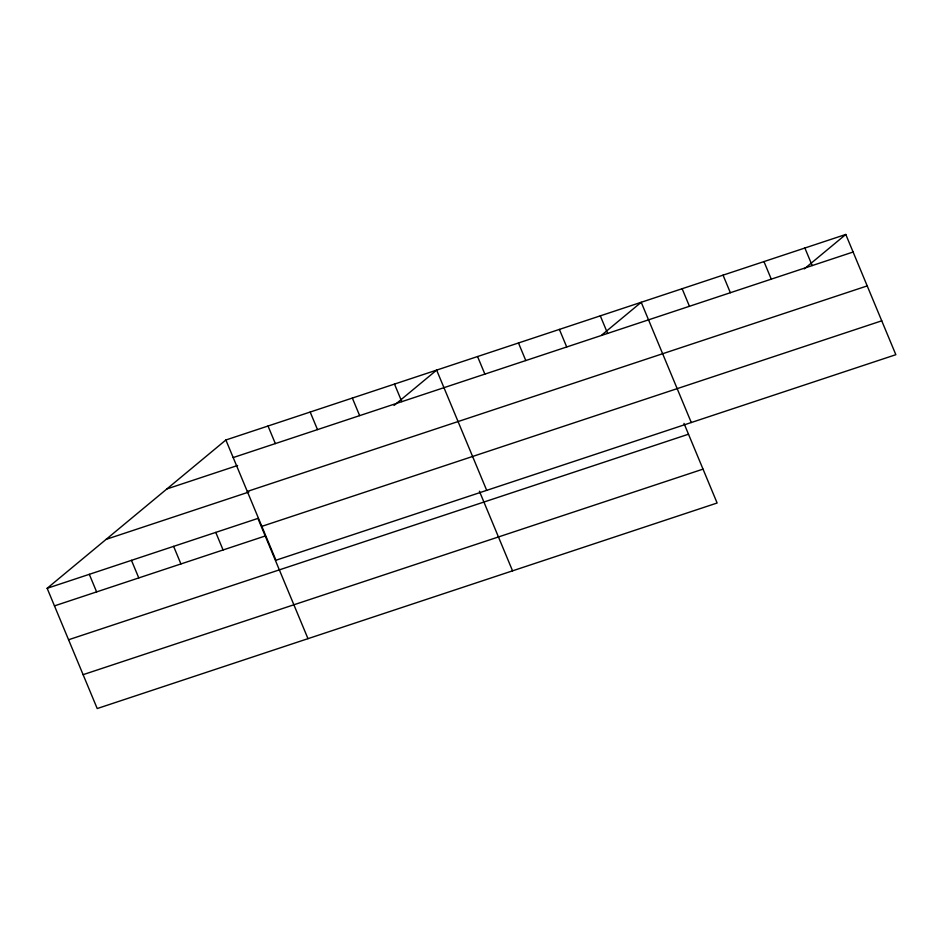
<?xml version="1.0" encoding="UTF-8"?>
<svg xmlns="http://www.w3.org/2000/svg" width="943" height="943" viewBox="0 0 943 943"><rect width="100%" height="100%" fill="white"/><g stroke="black" fill="none" stroke-linecap="round" stroke-linejoin="round"><path stroke-width="1.41" d="M683.981 423.372L717.128 503.008L97.212 708.547L47.15 588.302L225.872 439.992L845.788 234.453L895.85 354.698L275.934 560.236L225.872 439.992M394.044 405.455L436.644 370.104L486.706 490.36M601.905 334.906L641.216 302.279L691.278 422.523M804.296 268.885L845.788 234.453M233.192 457.567L853.109 252.017M166.899 488.934L237.601 465.488M247.29 491.444L867.218 285.906M106.123 539.361L248.905 492.022M47.15 588.302L257.922 518.414L307.984 638.67M261.824 526.359L881.74 320.82M54.47 605.877L265.242 535.989M68.568 639.755L688.496 434.216M83.102 674.669L703.018 469.131M804.874 248.009L812.194 265.584M763.96 261.576L771.28 279.152M723.045 275.144L730.365 292.719M682.131 288.711L689.451 306.286M600.302 315.846L607.622 333.421M559.388 329.402L566.708 346.977M518.473 342.969L525.793 360.544M477.559 356.537L484.879 374.112M479.409 491.209L512.556 570.845M394.492 384.084L401.812 401.659M352.34 398.052L359.648 415.627M310.176 412.032L317.496 429.607M268.024 426.012L275.344 443.587M215.77 532.394L223.078 549.969M173.618 546.374L180.926 563.949M131.454 560.342L138.774 577.918M89.302 574.322L96.622 591.898"/></g></svg>
